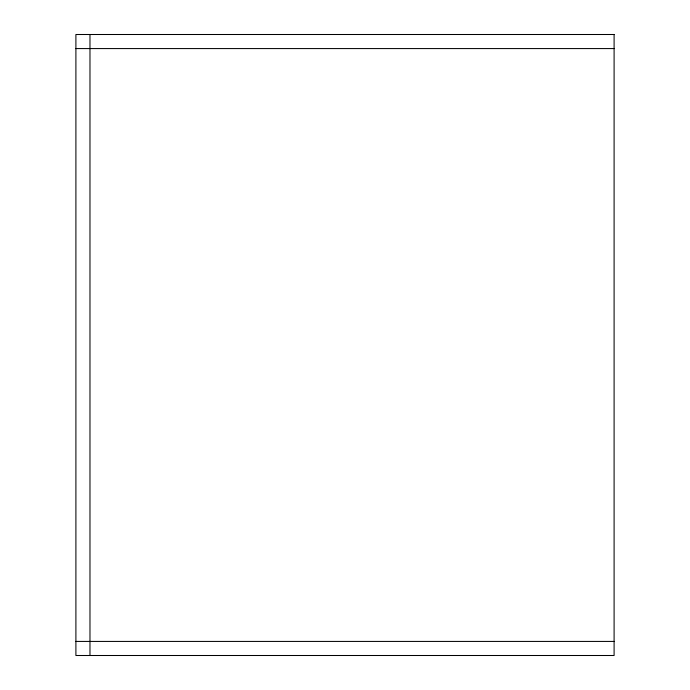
<?xml version="1.0" encoding="UTF-8"?>
<svg xmlns="http://www.w3.org/2000/svg" width="690" height="690" viewBox="0 0 690 690"><rect width="100%" height="100%" fill="white"/><g stroke="black" fill="none" stroke-linecap="round" stroke-linejoin="round"><path stroke-width="1.03" d="M75.9 48.576L614.1 48.576M75.9 641.424L614.1 641.424M89.976 34.5L89.976 655.5M614.1 34.5L75.9 34.5L75.9 655.5L614.1 655.5L614.1 34.5"/></g></svg>
